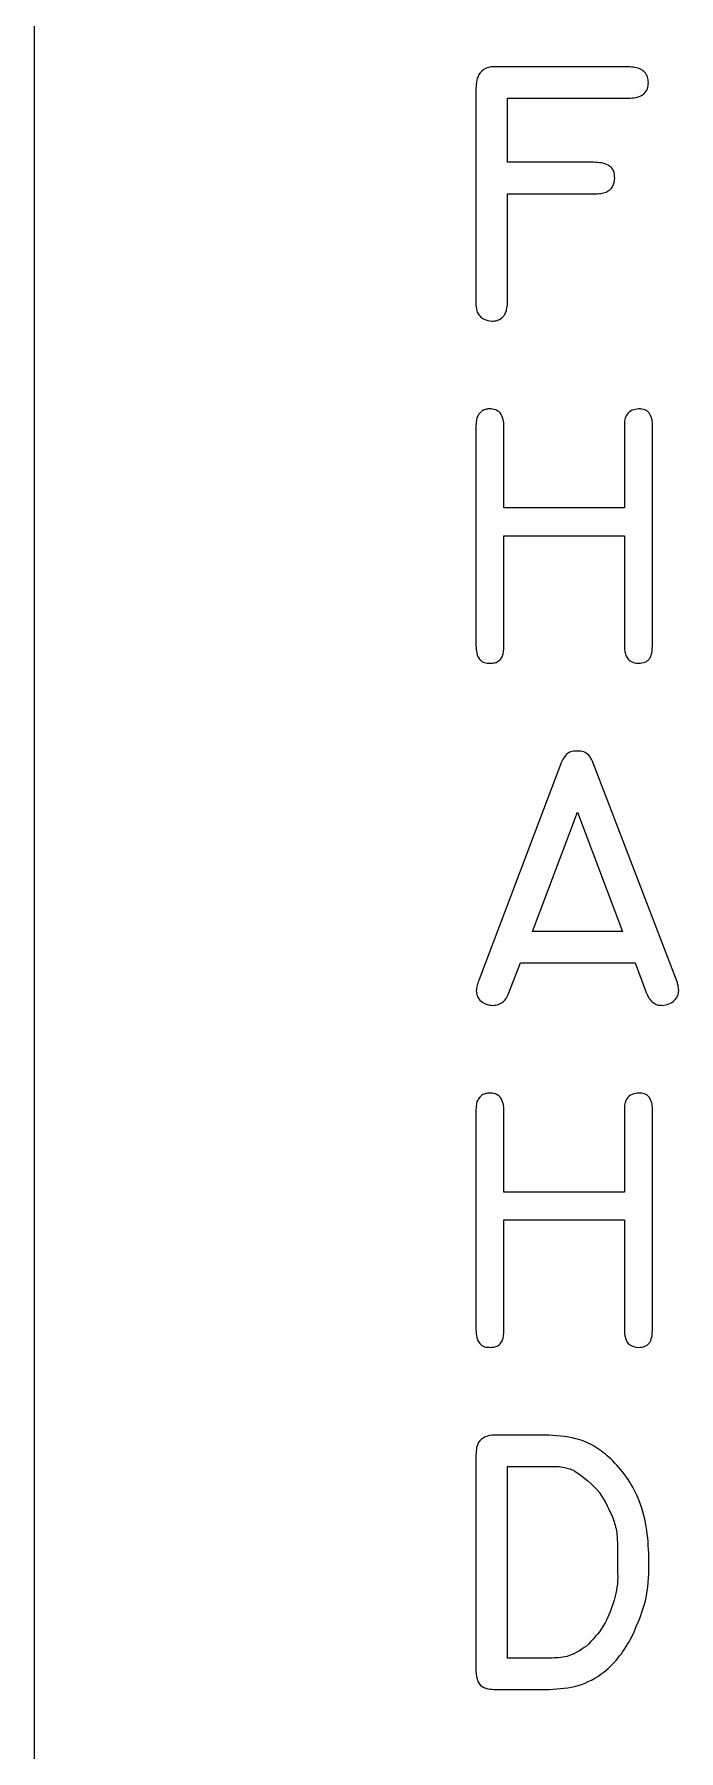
# Model space of a CAD drawing. Header units: inches. Extents: x 0.2 to 2.39, y 7.96 to 11.55.
# Drawn here: x 0.204 to 0.581, y 9.66 to 10.664 of the extents above; entities that cross this region are included whole.
import ezdxf

# ---------------------------------------------------------------- set-up
doc = ezdxf.new("R2010")
doc.units = ezdxf.units.IN
doc.header["$MEASUREMENT"] = 0

msp = doc.modelspace()

# ---------------------------------------------------------------- linework, layer by layer
at = {"color": 7, "linetype": 'Continuous', "lineweight": 25}
for p, q in [((0.2043, 11.5458), (0.2043, 8.2958)), ((0.5517, 10.6446), (0.4759, 10.6446)), ((0.4627, 10.6322), (0.4627, 10.508)), ((0.4811, 10.5888), (0.4811, 10.6263)), ((0.4811, 10.6263), (0.5517, 10.6263)), ((0.5314, 10.5888), (0.4811, 10.5888)), ((0.4811, 10.508), (0.4811, 10.5704)), ((0.4811, 10.5704), (0.5307, 10.5704)), ((0.4627, 10.4338), (0.4627, 10.3061)), ((0.479, 10.3867), (0.479, 10.4343)), ((0.5496, 10.4353), (0.5496, 10.4348)), ((0.5496, 10.4348), (0.5496, 10.3867)), ((0.5659, 10.3068), (0.5659, 10.4343)), ((0.5496, 10.3867), (0.479, 10.3867)), ((0.479, 10.3062), (0.479, 10.3704)), ((0.479, 10.3704), (0.5496, 10.3704)), ((0.5496, 10.3704), (0.5496, 10.307)), ((0.5125, 10.2376), (0.4646, 10.1111)), ((0.5804, 10.1096), (0.5321, 10.2355)), ((0.4957, 10.1391), (0.5221, 10.2089)), ((0.5221, 10.2089), (0.5484, 10.1391)), ((0.5484, 10.1391), (0.4957, 10.1391)), ((0.4816, 10.1023), (0.4888, 10.1208)), ((0.4888, 10.1208), (0.5558, 10.1208)), ((0.5558, 10.1208), (0.5623, 10.1034)), ((0.5496, 10.0353), (0.5496, 10.0348)), ((0.4627, 10.0338), (0.4627, 9.9061)), ((0.479, 9.9867), (0.479, 10.0343)), ((0.5496, 10.0348), (0.5496, 9.9867)), ((0.5659, 9.9068), (0.5659, 10.0343)), ((0.5496, 9.9867), (0.479, 9.9867)), ((0.479, 9.9062), (0.479, 9.9704)), ((0.479, 9.9704), (0.5496, 9.9704)), ((0.5496, 9.9704), (0.5496, 9.907)), ((0.5054, 9.8446), (0.4747, 9.8446)), ((0.4627, 9.8331), (0.4627, 9.7094)), ((0.4811, 9.8263), (0.506, 9.8263)), ((0.4811, 9.7143), (0.4811, 9.8263)), ((0.5058, 9.7143), (0.4811, 9.7143)), ((0.4743, 9.6959), (0.5058, 9.6959))]:
    msp.add_line(p, q, dxfattribs=at)
for points, knots in [([(0.4759, 10.6446), (0.4739, 10.6447), (0.4699, 10.6449), (0.4649, 10.6417), (0.4629, 10.6369), (0.4628, 10.6338), (0.4627, 10.6322)], [0, 0, 0, 0, 0.281015, 0.558148, 0.778591, 1, 1, 1, 1]), ([(0.5636, 10.6355), (0.5635, 10.6365), (0.5633, 10.6386), (0.5617, 10.6415), (0.5579, 10.6442), (0.5543, 10.6445), (0.5517, 10.6446)], [0, 0, 0, 0, 0.1867815, 0.3735729, 0.5606475, 1, 1, 1, 1]), ([(0.5517, 10.6263), (0.5533, 10.6264), (0.5565, 10.6265), (0.5608, 10.6282), (0.5633, 10.6317), (0.5635, 10.6342), (0.5636, 10.6355)], [0, 0, 0, 0, 0.2806216, 0.5605377, 0.7796693, 1, 1, 1, 1]), ([(0.5439, 10.5795), (0.5438, 10.581), (0.5437, 10.5833), (0.542, 10.5858), (0.5383, 10.5885), (0.5345, 10.5887), (0.5314, 10.5888)], [0, 0, 0, 0, 0.2499344, 0.3756861, 0.5014588, 1, 1, 1, 1]), ([(0.5381, 10.5711), (0.539, 10.5715), (0.5409, 10.5724), (0.5434, 10.5753), (0.5437, 10.5779), (0.5439, 10.5795)], [0, 0, 0, 0, 0.280421, 0.561336, 1, 1, 1, 1]), ([(0.5307, 10.5704), (0.5321, 10.5704), (0.5346, 10.5704), (0.537, 10.5709), (0.5381, 10.5711)], [0, 0, 0, 0, 0.560753, 1, 1, 1, 1]), ([(0.4627, 10.508), (0.4627, 10.5067), (0.4626, 10.5044), (0.4632, 10.5022), (0.4634, 10.5012)], [0, 0, 0, 0, 0.560792, 1, 1, 1, 1]), ([(0.4805, 10.5019), (0.4807, 10.503), (0.4812, 10.505), (0.4811, 10.5071), (0.4811, 10.508)], [0, 0, 0, 0, 0.558504, 1, 1, 1, 1]), ([(0.4634, 10.5012), (0.4639, 10.5004), (0.4649, 10.4987), (0.4679, 10.4965), (0.4704, 10.4962), (0.4719, 10.4959)], [0, 0, 0, 0, 0.280767, 0.560639, 1, 1, 1, 1]), ([(0.4719, 10.4959), (0.473, 10.496), (0.4751, 10.4962), (0.4777, 10.4976), (0.4796, 10.4996), (0.4802, 10.5011), (0.4805, 10.5019)], [0, 0, 0, 0, 0.280341, 0.56049, 0.779976, 1, 1, 1, 1]), ([(0.4632, 10.4394), (0.463, 10.4384), (0.4627, 10.4365), (0.4627, 10.4347), (0.4627, 10.4338)], [0, 0, 0, 0, 0.559542, 1, 1, 1, 1]), ([(0.4708, 10.4446), (0.4699, 10.4446), (0.4681, 10.4444), (0.465, 10.4429), (0.4639, 10.4407), (0.4632, 10.4394)], [0, 0, 0, 0, 0.281519, 0.562766, 1, 1, 1, 1]), ([(0.479, 10.4343), (0.479, 10.4357), (0.4788, 10.4385), (0.4773, 10.4423), (0.4741, 10.4444), (0.4719, 10.4446), (0.4708, 10.4446)], [0, 0, 0, 0, 0.281458, 0.560839, 0.779867, 1, 1, 1, 1]), ([(0.5579, 10.4446), (0.5566, 10.4445), (0.5539, 10.4442), (0.5509, 10.4416), (0.5495, 10.4384), (0.5496, 10.4363), (0.5496, 10.4353)], [0, 0, 0, 0, 0.279794, 0.558954, 0.778995, 1, 1, 1, 1]), ([(0.5659, 10.4343), (0.5659, 10.4356), (0.5659, 10.4381), (0.5649, 10.4411), (0.5633, 10.4431), (0.5611, 10.4445), (0.5592, 10.4446), (0.5579, 10.4446)], [0, 0, 0, 0, 0.250446, 0.500347, 0.62582, 0.750587, 1, 1, 1, 1]), ([(0.4627, 10.3061), (0.4628, 10.3047), (0.4629, 10.3019), (0.4644, 10.2981), (0.4677, 10.296), (0.4699, 10.296), (0.471, 10.2959)], [0, 0, 0, 0, 0.281267, 0.560286, 0.779576, 1, 1, 1, 1]), ([(0.471, 10.2959), (0.472, 10.296), (0.4738, 10.296), (0.4765, 10.2973), (0.4789, 10.3007), (0.479, 10.3039), (0.479, 10.3062)], [0, 0, 0, 0, 0.187133, 0.373721, 0.560624, 1, 1, 1, 1]), ([(0.5496, 10.307), (0.5496, 10.306), (0.5495, 10.3041), (0.5499, 10.3022), (0.5501, 10.3014)], [0, 0, 0, 0, 0.560956, 1, 1, 1, 1]), ([(0.5577, 10.2959), (0.559, 10.296), (0.561, 10.2961), (0.5634, 10.2975), (0.5658, 10.3007), (0.5659, 10.3041), (0.5659, 10.3068)], [0, 0, 0, 0, 0.250583, 0.376247, 0.501531, 1, 1, 1, 1]), ([(0.5501, 10.3014), (0.5504, 10.3005), (0.5511, 10.2987), (0.5538, 10.2964), (0.5562, 10.2961), (0.5577, 10.2959)], [0, 0, 0, 0, 0.279979, 0.560363, 1, 1, 1, 1]), ([(0.5216, 10.2446), (0.5204, 10.2446), (0.5181, 10.2445), (0.5145, 10.242), (0.5132, 10.2393), (0.5125, 10.2376)], [0, 0, 0, 0, 0.279696, 0.559852, 1, 1, 1, 1]), ([(0.5321, 10.2355), (0.5311, 10.2383), (0.5296, 10.2421), (0.525, 10.2446), (0.5227, 10.2446), (0.5216, 10.2446)], [0, 0, 0, 0, 0.559082, 0.7791683, 1, 1, 1, 1]), ([(0.4646, 10.1111), (0.4641, 10.1099), (0.4633, 10.1078), (0.463, 10.1055), (0.4629, 10.1045)], [0, 0, 0, 0, 0.561163, 1, 1, 1, 1]), ([(0.5813, 10.1045), (0.5812, 10.1054), (0.581, 10.1072), (0.5806, 10.1088), (0.5804, 10.1096)], [0, 0, 0, 0, 0.560228, 1, 1, 1, 1]), ([(0.4629, 10.1045), (0.463, 10.1031), (0.4634, 10.1004), (0.4662, 10.0977), (0.4693, 10.0962), (0.4714, 10.096), (0.4724, 10.0959)], [0, 0, 0, 0, 0.279235, 0.559053, 0.779708, 1, 1, 1, 1]), ([(0.4724, 10.0959), (0.4736, 10.096), (0.4758, 10.0962), (0.4794, 10.0982), (0.4808, 10.1007), (0.4816, 10.1023)], [0, 0, 0, 0, 0.281148, 0.560774, 1, 1, 1, 1]), ([(0.5623, 10.1034), (0.5628, 10.1023), (0.5637, 10.1001), (0.566, 10.0975), (0.5688, 10.096), (0.5707, 10.096), (0.5717, 10.0959)], [0, 0, 0, 0, 0.280414, 0.559775, 0.779964, 1, 1, 1, 1]), ([(0.5717, 10.0959), (0.573, 10.0961), (0.5757, 10.0964), (0.5788, 10.0985), (0.5809, 10.1013), (0.5812, 10.1034), (0.5813, 10.1045)], [0, 0, 0, 0, 0.279996, 0.55963, 0.779831, 1, 1, 1, 1]), ([(0.4632, 10.0394), (0.463, 10.0384), (0.4627, 10.0365), (0.4627, 10.0347), (0.4627, 10.0338)], [0, 0, 0, 0, 0.559176, 1, 1, 1, 1]), ([(0.4708, 10.0446), (0.4699, 10.0446), (0.4681, 10.0444), (0.465, 10.0429), (0.4639, 10.0407), (0.4632, 10.0394)], [0, 0, 0, 0, 0.281354, 0.562511, 1, 1, 1, 1]), ([(0.479, 10.0343), (0.479, 10.0357), (0.4788, 10.0385), (0.4773, 10.0423), (0.4741, 10.0444), (0.4719, 10.0446), (0.4708, 10.0446)], [0, 0, 0, 0, 0.281205, 0.560926, 0.779822, 1, 1, 1, 1]), ([(0.5579, 10.0446), (0.5566, 10.0445), (0.5539, 10.0442), (0.5509, 10.0416), (0.5495, 10.0384), (0.5496, 10.0363), (0.5496, 10.0353)], [0, 0, 0, 0, 0.279751, 0.558938, 0.779305, 1, 1, 1, 1]), ([(0.5659, 10.0343), (0.5659, 10.0356), (0.5659, 10.0381), (0.5649, 10.0411), (0.5633, 10.0431), (0.5611, 10.0445), (0.5592, 10.0446), (0.5579, 10.0446)], [0, 0, 0, 0, 0.250472, 0.500105, 0.625832, 0.750611, 1, 1, 1, 1]), ([(0.4627, 9.9061), (0.4628, 9.9047), (0.4629, 9.9019), (0.4644, 9.8981), (0.4677, 9.896), (0.4699, 9.896), (0.471, 9.8959)], [0, 0, 0, 0, 0.28123, 0.560214, 0.779641, 1, 1, 1, 1]), ([(0.471, 9.8959), (0.472, 9.896), (0.4738, 9.896), (0.4765, 9.8973), (0.4789, 9.9007), (0.479, 9.9039), (0.479, 9.9062)], [0, 0, 0, 0, 0.187191, 0.373837, 0.560798, 1, 1, 1, 1]), ([(0.5496, 9.907), (0.5496, 9.906), (0.5495, 9.9041), (0.5499, 9.9022), (0.5501, 9.9014)], [0, 0, 0, 0, 0.560593, 1, 1, 1, 1]), ([(0.5577, 9.8959), (0.559, 9.896), (0.561, 9.8961), (0.5634, 9.8975), (0.5658, 9.9007), (0.5659, 9.9041), (0.5659, 9.9068)], [0, 0, 0, 0, 0.250583, 0.376247, 0.501531, 1, 1, 1, 1]), ([(0.5501, 9.9014), (0.5504, 9.9005), (0.5511, 9.8987), (0.5538, 9.8964), (0.5562, 9.8961), (0.5577, 9.8959)], [0, 0, 0, 0, 0.279925, 0.56056, 1, 1, 1, 1]), ([(0.4747, 9.8446), (0.4729, 9.8446), (0.4693, 9.8445), (0.4647, 9.8418), (0.4628, 9.8373), (0.4628, 9.8345), (0.4627, 9.8331)], [0, 0, 0, 0, 0.280881, 0.55879, 0.778869, 1, 1, 1, 1]), ([(0.5428, 9.8296), (0.5399, 9.8322), (0.5342, 9.8373), (0.5215, 9.8434), (0.5115, 9.8442), (0.5054, 9.8446)], [0, 0, 0, 0, 0.280467, 0.560593, 1, 1, 1, 1]), ([(0.506, 9.8263), (0.5089, 9.8263), (0.5139, 9.8264), (0.5186, 9.8245), (0.5206, 9.8236)], [0, 0, 0, 0, 0.560176, 1, 1, 1, 1]), ([(0.5639, 9.7711), (0.5637, 9.7771), (0.5633, 9.789), (0.5592, 9.8052), (0.5522, 9.819), (0.5459, 9.8261), (0.5428, 9.8296)], [0, 0, 0, 0, 0.280164, 0.560026, 0.780037, 1, 1, 1, 1]), ([(0.5206, 9.8236), (0.5258, 9.8198), (0.535, 9.8131), (0.5398, 9.8028), (0.5419, 9.7983)], [0, 0, 0, 0, 0.5583474, 1, 1, 1, 1]), ([(0.5419, 9.7983), (0.543, 9.7955), (0.5451, 9.7899), (0.5456, 9.7791), (0.5455, 9.7715), (0.5455, 9.7668)], [0, 0, 0, 0, 0.279779, 0.559633, 1, 1, 1, 1]), ([(0.5455, 9.7668), (0.5456, 9.7637), (0.5458, 9.7582), (0.5447, 9.7528), (0.5442, 9.7504)], [0, 0, 0, 0, 0.560286, 1, 1, 1, 1]), ([(0.5539, 9.7267), (0.5574, 9.7346), (0.5637, 9.7488), (0.5638, 9.7643), (0.5639, 9.7711)], [0, 0, 0, 0, 0.559013, 1, 1, 1, 1]), ([(0.5442, 9.7504), (0.5423, 9.7443), (0.5388, 9.7332), (0.5309, 9.7249), (0.5273, 9.7213)], [0, 0, 0, 0, 0.559905, 1, 1, 1, 1]), ([(0.5058, 9.6959), (0.5115, 9.6963), (0.5228, 9.6971), (0.537, 9.7047), (0.5472, 9.7152), (0.5517, 9.7228), (0.5539, 9.7267)], [0, 0, 0, 0, 0.279867, 0.55936, 0.779526, 1, 1, 1, 1]), ([(0.5273, 9.7213), (0.5237, 9.7188), (0.5171, 9.7144), (0.5093, 9.7143), (0.5058, 9.7143)], [0, 0, 0, 0, 0.557701, 1, 1, 1, 1]), ([(0.4627, 9.7094), (0.4627, 9.7075), (0.4626, 9.7036), (0.4646, 9.698), (0.4696, 9.696), (0.4727, 9.696), (0.4743, 9.6959)], [0, 0, 0, 0, 0.281553, 0.558685, 0.778769, 1, 1, 1, 1])]:
    msp.add_open_spline(points, degree=3, knots=knots, dxfattribs=at)

doc.saveas('drawing.dxf')
